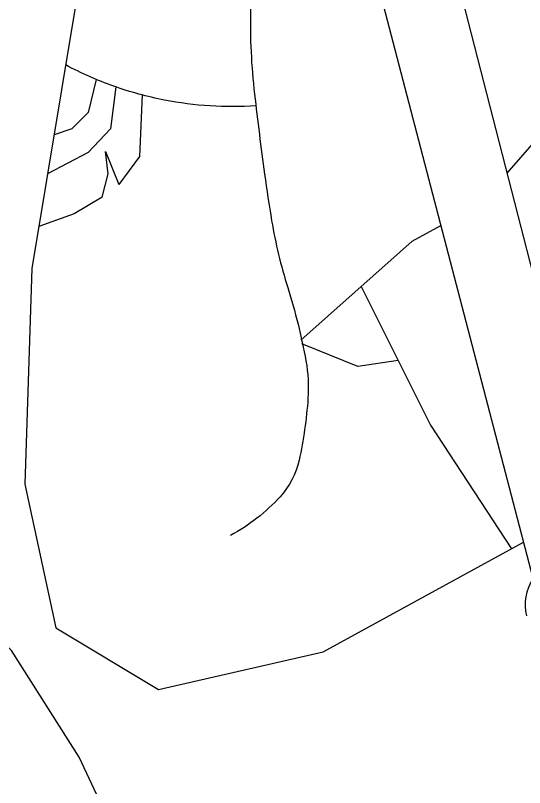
# Model space of a CAD drawing. Header units: feet. Extents: x 0 to 841, y 0 to 594.
# Drawn here: x 647.129 to 648.298, y 135.181 to 136.956 of the extents above; entities that cross this region are included whole.
import ezdxf

# ---------------------------------------------------------------- set-up
doc = ezdxf.new("R2010")
doc.units = ezdxf.units.FT
doc.header["$MEASUREMENT"] = 0
doc.layers.add('LOGO', color=7, linetype='Continuous')

# ---------------------------------------------------------------- blocks, each defined once
blk = doc.blocks.new('YOTA')
h = blk.add_hatch(color=1)
edge = h.paths.add_edge_path()
edge.add_arc((302.8865, 246.9749), 39.995, 0, 360)
edge = h.paths.add_edge_path(flags=16)
edge.add_arc((302.8865, 246.9749), 39.7003, 0, 360)
at = {"color": 2}
for p, q in [((298.3736, 258.1616), (296.8389, 264.1504)), ((297.8404, 258.0147), (296.3406, 263.7626)), ((294.7311, 260.9771), (294.7127, 261.1421)), ((294.7127, 261.1421), (294.8098, 260.8995)), ((294.687, 260.8071), (294.7311, 260.9771)), ((296.582, 260.153), (297.09, 259.1377)), ((297.09, 259.1377), (297.682, 258.2328))]:
    blk.add_line(p, q, dxfattribs=at)
for points in [[(294.8281, 263.8844), (294.4988, 262.2382), (294.173, 260.2842), (294.1228, 258.706), (294.3484, 257.6539), (295.1004, 257.203), (296.3037, 257.4785), (297.7708, 258.2814)], [(297.6507, 260.9827), (298.1336, 261.5368), (298.6349, 261.8875), (299.4662, 262.0825)], [(294.645, 261.6687), (294.5843, 261.4262), (294.4651, 261.3071), (294.3362, 261.2629)], [(294.7885, 261.6139), (294.7494, 261.3071), (294.5843, 261.1329), (294.2885, 260.977)], [(294.9813, 261.555), (294.9604, 261.1054), (294.8098, 260.8995)], [(294.687, 260.8071), (294.4834, 260.6838), (294.2242, 260.5917)], [(296.1409, 259.7613), (296.9554, 260.4846), (297.1658, 260.6003)], [(296.8531, 259.6111), (296.5582, 259.5669), (296.1477, 259.7336)], [(294.9013, 255.1396), (294.7943, 256.1205), (294.5208, 256.7085), (294.0236, 257.4871), (293.5097, 257.9841), (293.0207, 258.1), (292.5069, 257.7521), (292.2251, 257.6859), (291.8356, 257.5119), (292.1754, 257.3629), (292.4074, 257.3546)]]:
    blk.add_lwpolyline(points, dxfattribs=at)
for points in [[(296.1935, 263.2959, 0.050401), (295.9004, 262.9661, 0.117594), (295.8274, 262.7893, 0.034299), (295.773, 262.1794, 0.03397), (295.8023, 261.5618, 0.004749), (295.8759, 260.9758, 0.008136), (295.9277, 260.6349, 0.034634), (296.0457, 260.1446, -0.031583), (296.1783, 259.6079, -0.06209), (296.1934, 259.3344, -0.03706), (296.1282, 258.8814, -0.131007), (295.9897, 258.6139, -0.08485), (295.6269, 258.3303)], [(295.814, 261.4752, -0.032477), (295.4776, 261.4747, -0.032477), (295.1438, 261.5178, -0.037111), (294.7731, 261.6193, -0.037111), (294.4215, 261.7746)]]:
    blk.add_lwpolyline(points, format="xyb", dxfattribs=at)
at = {"color": 1}
for centre, radius in [((302.8815, 246.9749), 40.0001), ((302.8815, 246.9749), 40), ((302.8865, 246.9749), 39.995)]:
    blk.add_circle(centre, radius, dxfattribs=at)
at = {"color": 2}
for radius in [39.7003, 38.793]:
    blk.add_circle((302.8865, 246.9749), radius, dxfattribs=at)
blk.add_ellipse((298.171, 257.8406), major_axis=(-0.3791, -0.098), ratio=0.906347, start_param=5.496461, end_param=6.283185, dxfattribs=at)

msp = doc.modelspace()

# ---------------------------------------------------------------- linework, layer by layer
at = {"layer": 'LOGO', "color": 1}
msp.add_circle((649.9138, 132.2024), 12.5548, dxfattribs=at)

# ---------------------------------------------------------------- block references
at = {"layer": 'LOGO', "xscale": 0.3139103563735262, "yscale": 0.3139103563735262, "zscale": 0.3139103563735262}
msp.add_blockref('YOTA', (554.8225, 54.668), dxfattribs=at)

doc.saveas('drawing.dxf')
